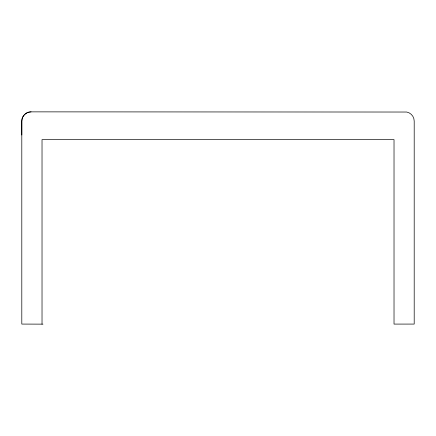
<?xml version="1.0" encoding="UTF-8"?>
<svg xmlns="http://www.w3.org/2000/svg" width="436" height="436" viewBox="0 0 436 436"><rect width="100%" height="100%" fill="white"/><g stroke="black" fill="none" stroke-linecap="round" stroke-linejoin="round"><path stroke-width="0.65" d="M21.8 134.991L21.8 121.11C21.724 116.161 26.106 111.785 31.054 111.861L406.755 112.036A9.254 9.254 0 0 1 414.2 121.11L414.2 324.079L394.024 324.09L394.024 139.618L42.025 139.618L42.025 324.139L42.951 324.139M42.025 324.139L21.8 324.079L21.8 121.11A9.254 9.254 0 0 1 31.054 111.861"/></g></svg>
